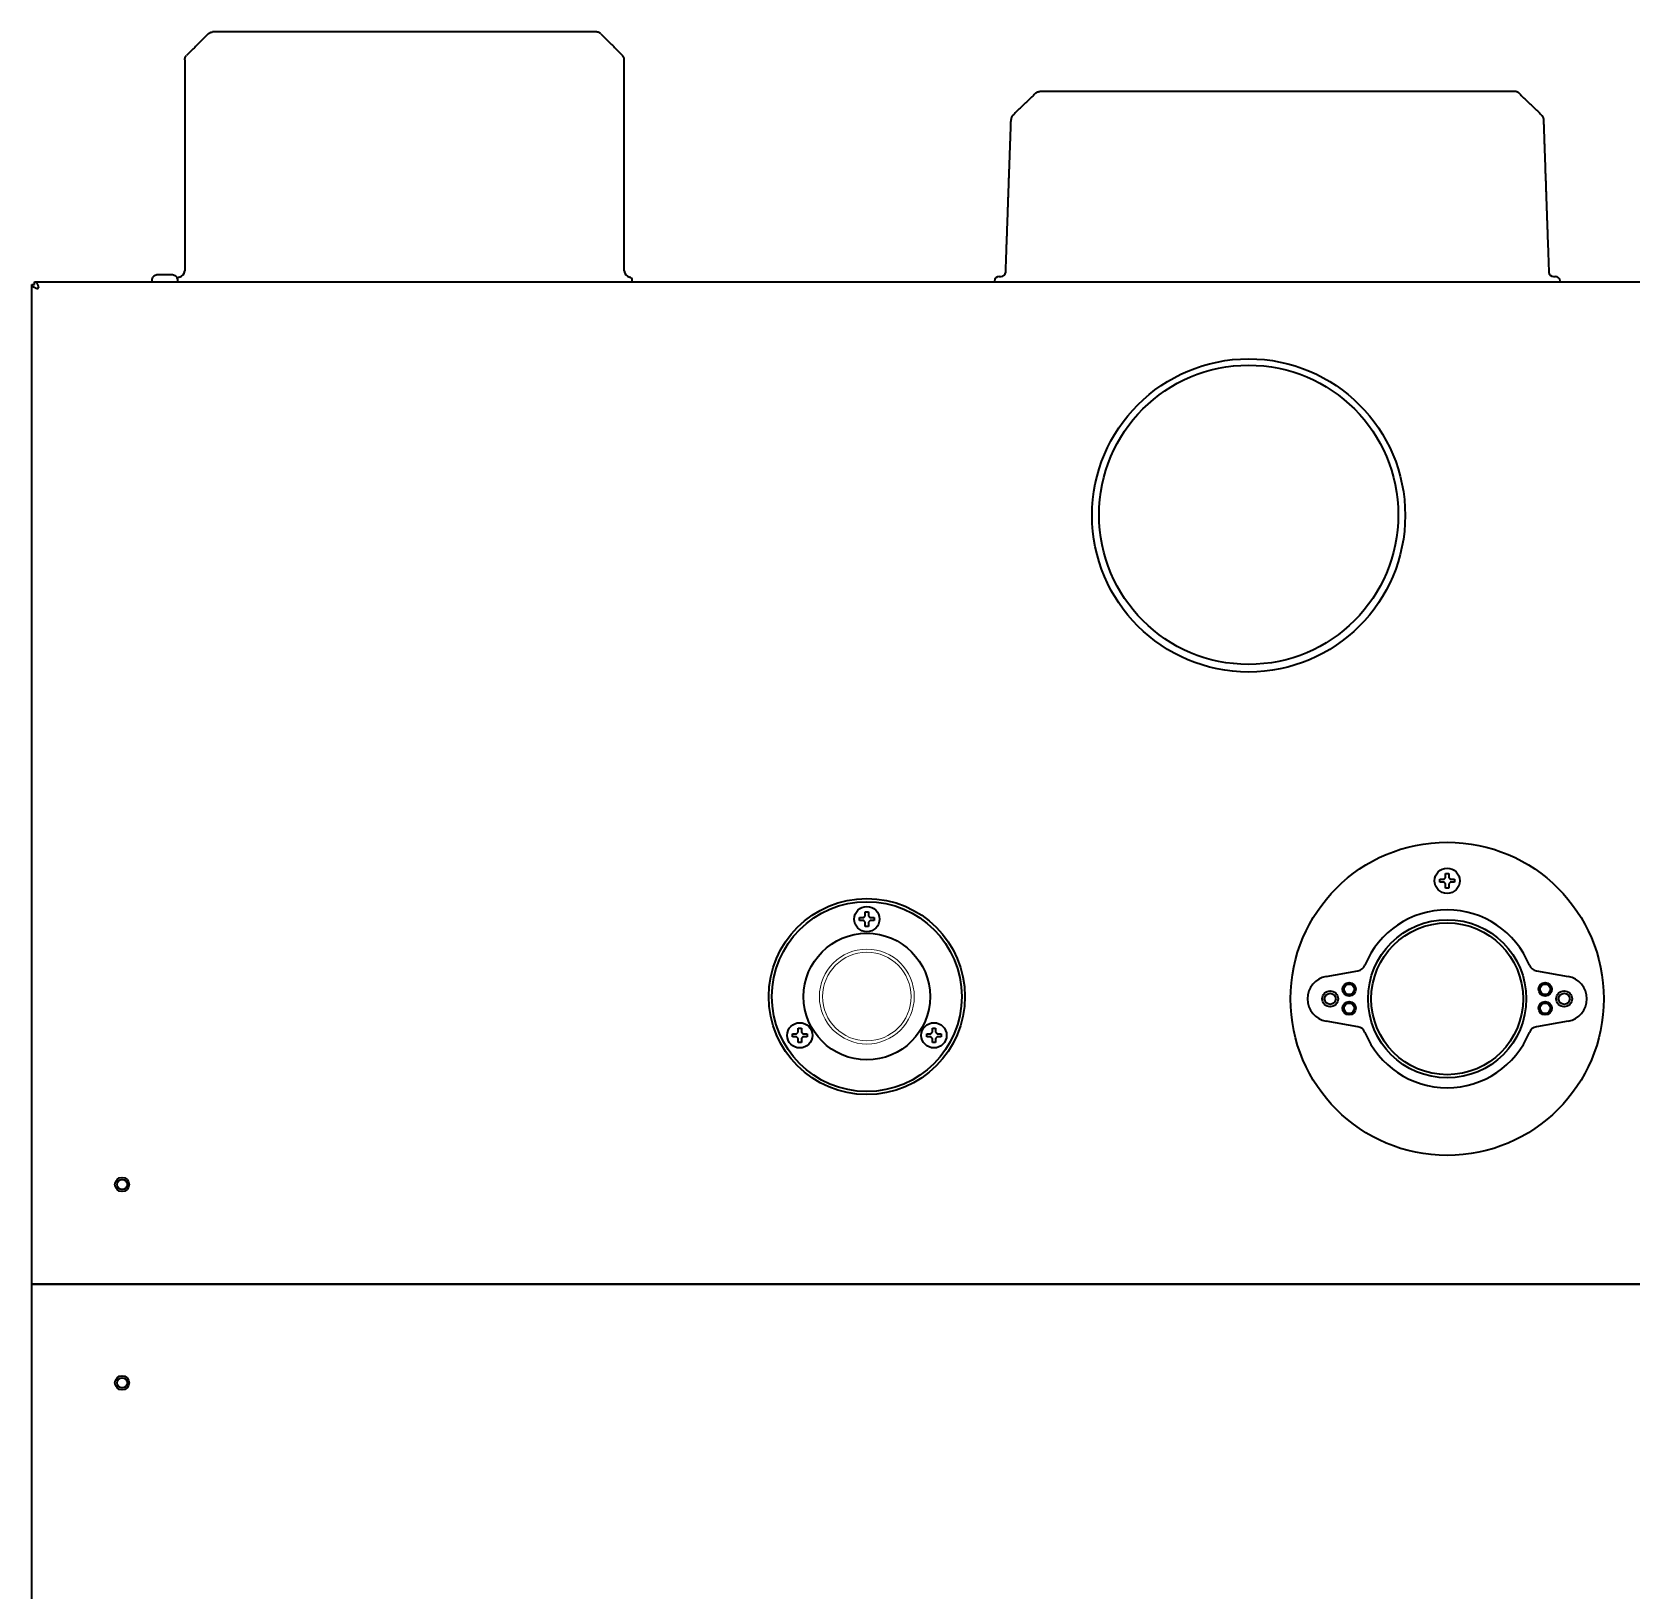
# Model space of a CAD drawing. Extents: x -760 to 4209, y 5795 to 10697.
# Drawn here: x 1849 to 2354, y 7276 to 7768 of the extents above; entities that cross this region are included whole.
import ezdxf

# ---------------------------------------------------------------- set-up
doc = ezdxf.new("R2010")
doc.units = 0
doc.header["$LTSCALE"] = 5
doc.layers.get('0').update_dxf_attribs({"linetype": 'CONTINUOUS', "lineweight": 0})
doc.layers.add('1', color=7, linetype='CONTINUOUS', true_color=0xffffff)

msp = doc.modelspace()

# ---------------------------------------------------------------- linework, layer by layer
for radius in [15, 14]:
    msp.add_circle((2112.55, 7463.3), radius)
at = {"layer": '1', "color": 7, "linetype": 'Continuous', "lineweight": 35}
for p, q in [((2027.03, 7768.22), (1905.68, 7768.22)), ((2317.39, 7749.4), (2167.27, 7749.4)), ((1896.85, 7704.65), (1896.85, 7699.26)), ((2035.85, 7699.26), (2035.85, 7704.65)), ((1896.85, 7699.26), (1896.85, 7692.72)), ((2035.85, 7692.72), (2035.85, 7699.26)), ((1893.04, 7691.5), (1888.06, 7691.5)), ((2154.38, 7690.9), (2154.97, 7690.9)), ((2329.78, 7690.9), (2330.27, 7690.9)), ((1848.55, 7688.21), (1848.55, 7688.4)), ((1848.55, 7688.4), (1849.35, 7688.4)), ((1848.55, 7688.06), (1848.55, 7688.21)), ((1848.55, 6688.2), (1848.55, 7688.06)), ((1849.36, 7689.2), (1849.54, 7689.2)), ((1849.36, 7688.4), (1849.36, 7689.2)), ((1849.54, 7689.2), (1849.7, 7689.2)), ((1849.7, 7689.2), (2710.41, 7689.2)), ((1886.55, 7689.2), (1886.55, 7690.16)), ((1894.55, 7690.16), (1894.55, 7689.2)), ((2038.35, 7689.73), (2038.35, 7689.76)), ((2038.35, 7689.2), (2038.35, 7689.73)), ((2152.87, 7689.2), (2152.88, 7689.48)), ((2331.77, 7689.48), (2331.79, 7689.2)), ((2295.55, 7502.22), (2296.05, 7502.22)), ((2296.05, 7502.22), (2296.55, 7502.22)), ((2296.05, 7497.62), (2295.55, 7497.62)), ((2296.55, 7497.62), (2296.05, 7497.62)), ((2112.05, 7490.1), (2112.55, 7490.1)), ((2112.55, 7490.1), (2113.05, 7490.1)), ((2112.55, 7485.5), (2112.05, 7485.5)), ((2113.05, 7485.5), (2112.55, 7485.5)), ((2257.81, 7469.66), (2267.79, 7471.42)), ((2257.81, 7469.66), (2267.79, 7471.42)), ((2272.24, 7470.2), (2272.13, 7470.2)), ((2324.32, 7471.42), (2334.3, 7469.66)), ((2324.32, 7471.42), (2334.3, 7469.66)), ((2090.84, 7453.35), (2091.34, 7453.35)), ((2091.34, 7453.35), (2091.84, 7453.35)), ((2133.27, 7453.35), (2133.77, 7453.35)), ((2133.77, 7453.35), (2134.27, 7453.35)), ((2267.79, 7453.78), (2257.81, 7455.54)), ((2267.79, 7453.78), (2257.81, 7455.54)), ((2334.3, 7455.54), (2324.32, 7453.78)), ((2334.3, 7455.54), (2324.32, 7453.78)), ((2091.34, 7448.75), (2090.84, 7448.75)), ((2091.84, 7448.75), (2091.34, 7448.75)), ((2133.77, 7448.75), (2133.27, 7448.75)), ((2134.27, 7448.75), (2133.77, 7448.75)), ((1848.55, 7372.4), (2711.55, 7372.4)), ((2711.55, 7372.4), (1848.55, 7372.4)), ((1851.05, 7372.4), (1910.85, 7372.4)), ((1910.85, 7372.4), (1851.05, 7372.4))]:
    msp.add_line(p, q, dxfattribs=at)
for centre, radius in [((2233.27, 7615.4), 49.5), ((2233.27, 7615.4), 49.5), ((2233.27, 7615.6), 47.3), ((2296.05, 7462.6), 49.5), ((2296.05, 7462.6), 49.5), ((2296.05, 7499.92), 4), ((2112.55, 7463.3), 31), ((2112.55, 7463.3), 30), ((2112.55, 7487.8), 4), ((2296.05, 7462.6), 25), ((2296.05, 7462.6), 24), ((2112.55, 7463.3), 20), ((2259.05, 7462.6), 2.5), ((2259.05, 7462.6), 2.5), ((2259.05, 7462.6), 1.75), ((2259.05, 7462.6), 1.75), ((2265.05, 7465.6), 2.12), ((2265.05, 7465.6), 2.12), ((2265.05, 7465.6), 1.62), ((2265.05, 7465.6), 1.62), ((2327.05, 7465.6), 2.12), ((2327.05, 7465.6), 2.12), ((2327.05, 7465.6), 1.62), ((2327.05, 7465.6), 1.62), ((2333.05, 7462.6), 2.5), ((2333.05, 7462.6), 2.5), ((2333.05, 7462.6), 1.75), ((2333.05, 7462.6), 1.75), ((2265.05, 7459.6), 2.12), ((2265.05, 7459.6), 2.12), ((2265.05, 7459.6), 1.62), ((2265.05, 7459.6), 1.62), ((2327.05, 7459.6), 2.12), ((2327.05, 7459.6), 2.12), ((2327.05, 7459.6), 1.62), ((2327.05, 7459.6), 1.62), ((2091.34, 7451.05), 4), ((2133.77, 7451.05), 4), ((1877.05, 7403.9), 2.25), ((1877.05, 7403.9), 1.6), ((1877.05, 7341.2), 2.25), ((1877.05, 7341.2), 1.6)]:
    msp.add_circle(centre, radius, dxfattribs=at)
for centre, radius, start, end in [((1887.55, 7690.16), 1, 120, 180), ((1890.55, 7684.96), 7, 110.8372, 120), ((1890.55, 7684.96), 7, 60, 69.1628), ((1893.55, 7690.16), 1, 0, 60), ((1895.35, 7689.76), 1, 99.5941, 144.7973), ((1894.85, 7692.72), 2, 279.5941, 0), ((2037.85, 7692.72), 2, 180, 260.4059), ((2037.35, 7689.76), 1, 0, 80.4059), ((2154.38, 7689.4), 1.5, 90, 177), ((2154.97, 7692.4), 1.5, 270, 358), ((2329.69, 7692.4), 1.5, 182, 270), ((2330.27, 7689.4), 1.5, 3, 90), ((1850.35, 7687.4), 0.25, 270, 0), ((2296.05, 7462.6), 28.1, 22.2467, 157.7533), ((2296.05, 7462.6), 28.1, 22.2467, 157.7533), ((2267.27, 7474.38), 3, 280, 337.7533), ((2267.27, 7474.38), 3, 280, 337.7533), ((2324.84, 7474.38), 3, 202.2467, 260), ((2324.84, 7474.38), 3, 202.2467, 260), ((2259.05, 7462.6), 7.17, 100, 260), ((2259.05, 7462.6), 7.17, 100, 260), ((2333.05, 7462.6), 7.17, 280, 80), ((2333.05, 7462.6), 7.17, 280, 80), ((2267.27, 7450.83), 3, 22.2467, 80), ((2267.27, 7450.83), 3, 22.2467, 80), ((2324.84, 7450.83), 3, 100, 157.7533), ((2324.84, 7450.83), 3, 100, 157.7533), ((2296.05, 7462.6), 28.1, 202.2467, 337.7533), ((2296.05, 7462.6), 28.1, 202.2467, 337.7533)]:
    msp.add_arc(centre, radius, start, end, dxfattribs=at)
for points, degree in [([(1904.27, 7767.64), (1897.44, 7760.81)], 1), ([(2028.44, 7767.64), (2035.27, 7760.81)], 1), ([(2165.88, 7748.84), (2158.76, 7741.97)], 1), ([(2318.78, 7748.84), (2325.9, 7741.97)], 1), ([(1850.27, 7687.18), (1850.21, 7687.18)], 1), ([(1850.21, 7687.18), (1850.25, 7687.16), (1850.3, 7687.15), (1850.35, 7687.15)], 3), ([(1850.58, 7687.48), (1850.58, 7687.55)], 1), ([(2293.75, 7499.42), (2293.75, 7499.59), (2293.75, 7499.92), (2293.75, 7500.26), (2293.75, 7500.42)], 3), ([(2295.05, 7499.42), (2295, 7499.42), (2294.89, 7499.42), (2294.73, 7499.42), (2294.57, 7499.42), (2294.42, 7499.42), (2294.26, 7499.42), (2294.11, 7499.42), (2293.94, 7499.42), (2293.82, 7499.42), (2293.75, 7499.42)], 3), ([(2295.05, 7500.42), (2295.08, 7500.45), (2295.13, 7500.5), (2295.21, 7500.58), (2295.28, 7500.65), (2295.35, 7500.72), (2295.42, 7500.79), (2295.49, 7500.86), (2295.53, 7500.9), (2295.55, 7500.92)], 3), ([(2295.55, 7498.92), (2295.53, 7498.95), (2295.48, 7499), (2295.41, 7499.07), (2295.34, 7499.14), (2295.27, 7499.21), (2295.2, 7499.28), (2295.13, 7499.35), (2295.08, 7499.4), (2295.05, 7499.42)], 3), ([(2295.55, 7500.92), (2295.55, 7500.98), (2295.55, 7501.09), (2295.55, 7501.25), (2295.55, 7501.41), (2295.55, 7501.56), (2295.55, 7501.71), (2295.55, 7501.87), (2295.55, 7502.04), (2295.55, 7502.16), (2295.55, 7502.22)], 3), ([(2296.55, 7500.92), (2296.58, 7500.9), (2296.63, 7500.85), (2296.7, 7500.78), (2296.77, 7500.71), (2296.84, 7500.64), (2296.91, 7500.57), (2296.98, 7500.5), (2297.03, 7500.45), (2297.05, 7500.42)], 3), ([(2297.05, 7499.42), (2297.03, 7499.4), (2296.98, 7499.35), (2296.9, 7499.27), (2296.83, 7499.2), (2296.76, 7499.13), (2296.69, 7499.06), (2296.62, 7498.99), (2296.58, 7498.95), (2296.55, 7498.92)], 3), ([(2296.55, 7498.92), (2296.55, 7498.87), (2296.55, 7498.76), (2296.55, 7498.6), (2296.55, 7498.44), (2296.55, 7498.29), (2296.55, 7498.13), (2296.55, 7497.98), (2296.55, 7497.81), (2296.55, 7497.69), (2296.55, 7497.62)], 3), ([(2297.05, 7500.42), (2297.11, 7500.42), (2297.22, 7500.42), (2297.38, 7500.42), (2297.54, 7500.42), (2297.69, 7500.42), (2297.85, 7500.42), (2298, 7500.42), (2298.17, 7500.42), (2298.29, 7500.42), (2298.35, 7500.42)], 3), ([(2298.35, 7500.42), (2298.35, 7500.26), (2298.35, 7499.92), (2298.35, 7499.59), (2298.35, 7499.42)], 3), ([(2111.55, 7488.3), (2111.58, 7488.33), (2111.63, 7488.38), (2111.71, 7488.45), (2111.78, 7488.52), (2111.85, 7488.59), (2111.92, 7488.66), (2111.99, 7488.73), (2112.03, 7488.78), (2112.05, 7488.8)], 3), ([(2112.05, 7488.8), (2112.05, 7488.86), (2112.05, 7488.96), (2112.05, 7489.13), (2112.05, 7489.28), (2112.05, 7489.44), (2112.05, 7489.59), (2112.05, 7489.75), (2112.05, 7489.91), (2112.05, 7490.04), (2112.05, 7490.1)], 3), ([(2113.05, 7488.8), (2113.08, 7488.78), (2113.13, 7488.73), (2113.2, 7488.66), (2113.27, 7488.59), (2113.34, 7488.52), (2113.41, 7488.45), (2113.48, 7488.37), (2113.53, 7488.33), (2113.55, 7488.3)], 3), ([(2110.25, 7487.3), (2110.25, 7487.47), (2110.25, 7487.8), (2110.25, 7488.14), (2110.25, 7488.3)], 3), ([(2111.55, 7487.3), (2111.5, 7487.3), (2111.39, 7487.3), (2111.23, 7487.3), (2111.07, 7487.3), (2110.92, 7487.3), (2110.76, 7487.3), (2110.61, 7487.3), (2110.44, 7487.3), (2110.32, 7487.3), (2110.25, 7487.3)], 3), ([(2112.05, 7486.8), (2112.03, 7486.83), (2111.98, 7486.87), (2111.91, 7486.94), (2111.84, 7487.02), (2111.77, 7487.09), (2111.7, 7487.16), (2111.63, 7487.23), (2111.58, 7487.28), (2111.55, 7487.3)], 3), ([(2113.55, 7487.3), (2113.53, 7487.28), (2113.48, 7487.22), (2113.4, 7487.15), (2113.33, 7487.08), (2113.26, 7487.01), (2113.19, 7486.94), (2113.12, 7486.87), (2113.08, 7486.83), (2113.05, 7486.8)], 3), ([(2113.05, 7486.8), (2113.05, 7486.75), (2113.05, 7486.64), (2113.05, 7486.48), (2113.05, 7486.32), (2113.05, 7486.16), (2113.05, 7486.01), (2113.05, 7485.86), (2113.05, 7485.69), (2113.05, 7485.57), (2113.05, 7485.5)], 3), ([(2113.55, 7488.3), (2113.61, 7488.3), (2113.72, 7488.3), (2113.88, 7488.3), (2114.04, 7488.3), (2114.19, 7488.3), (2114.35, 7488.3), (2114.5, 7488.3), (2114.67, 7488.3), (2114.79, 7488.3), (2114.85, 7488.3)], 3), ([(2114.85, 7488.3), (2114.85, 7488.14), (2114.85, 7487.8), (2114.85, 7487.47), (2114.85, 7487.3)], 3), ([(2090.84, 7452.05), (2090.84, 7452.11), (2090.84, 7452.21), (2090.84, 7452.38), (2090.84, 7452.53), (2090.84, 7452.69), (2090.84, 7452.84), (2090.84, 7453), (2090.84, 7453.16), (2090.84, 7453.29), (2090.84, 7453.35)], 3), ([(2133.27, 7452.05), (2133.27, 7452.11), (2133.27, 7452.21), (2133.27, 7452.38), (2133.27, 7452.53), (2133.27, 7452.69), (2133.27, 7452.84), (2133.27, 7453), (2133.27, 7453.16), (2133.27, 7453.29), (2133.27, 7453.35)], 3), ([(2089.04, 7450.55), (2089.04, 7450.72), (2089.04, 7451.05), (2089.04, 7451.39), (2089.04, 7451.55)], 3), ([(2090.34, 7450.55), (2090.28, 7450.55), (2090.17, 7450.55), (2090.01, 7450.55), (2089.85, 7450.55), (2089.7, 7450.55), (2089.55, 7450.55), (2089.39, 7450.55), (2089.22, 7450.55), (2089.1, 7450.55), (2089.04, 7450.55)], 3), ([(2090.34, 7451.55), (2090.36, 7451.58), (2090.41, 7451.63), (2090.49, 7451.7), (2090.56, 7451.77), (2090.63, 7451.84), (2090.7, 7451.91), (2090.77, 7451.98), (2090.81, 7452.03), (2090.84, 7452.05)], 3), ([(2090.84, 7450.05), (2090.81, 7450.08), (2090.77, 7450.12), (2090.69, 7450.19), (2090.62, 7450.27), (2090.55, 7450.34), (2090.48, 7450.41), (2090.41, 7450.48), (2090.36, 7450.53), (2090.34, 7450.55)], 3), ([(2091.84, 7452.05), (2091.86, 7452.03), (2091.91, 7451.98), (2091.98, 7451.91), (2092.05, 7451.84), (2092.12, 7451.77), (2092.19, 7451.7), (2092.27, 7451.62), (2092.31, 7451.58), (2092.34, 7451.55)], 3), ([(2092.34, 7450.55), (2092.31, 7450.53), (2092.26, 7450.47), (2092.19, 7450.4), (2092.11, 7450.33), (2092.04, 7450.26), (2091.98, 7450.19), (2091.91, 7450.12), (2091.86, 7450.08), (2091.84, 7450.05)], 3), ([(2091.84, 7450.05), (2091.84, 7450), (2091.84, 7449.89), (2091.84, 7449.73), (2091.84, 7449.57), (2091.84, 7449.41), (2091.84, 7449.26), (2091.84, 7449.11), (2091.84, 7448.94), (2091.84, 7448.82), (2091.84, 7448.75)], 3), ([(2092.34, 7451.55), (2092.39, 7451.55), (2092.5, 7451.55), (2092.66, 7451.55), (2092.82, 7451.55), (2092.98, 7451.55), (2093.13, 7451.55), (2093.28, 7451.55), (2093.45, 7451.55), (2093.57, 7451.55), (2093.64, 7451.55)], 3), ([(2093.64, 7451.55), (2093.64, 7451.39), (2093.64, 7451.05), (2093.64, 7450.72), (2093.64, 7450.55)], 3), ([(2131.47, 7450.55), (2131.47, 7450.72), (2131.47, 7451.05), (2131.47, 7451.39), (2131.47, 7451.55)], 3), ([(2132.77, 7450.55), (2132.72, 7450.55), (2132.61, 7450.55), (2132.45, 7450.55), (2132.29, 7450.55), (2132.13, 7450.55), (2131.98, 7450.55), (2131.83, 7450.55), (2131.66, 7450.55), (2131.54, 7450.55), (2131.47, 7450.55)], 3), ([(2132.77, 7451.55), (2132.8, 7451.58), (2132.85, 7451.63), (2132.92, 7451.7), (2133, 7451.77), (2133.07, 7451.84), (2133.13, 7451.91), (2133.2, 7451.98), (2133.25, 7452.03), (2133.27, 7452.05)], 3), ([(2133.27, 7450.05), (2133.25, 7450.08), (2133.2, 7450.12), (2133.13, 7450.19), (2133.06, 7450.27), (2132.99, 7450.34), (2132.92, 7450.41), (2132.84, 7450.48), (2132.8, 7450.53), (2132.77, 7450.55)], 3), ([(2134.27, 7452.05), (2134.3, 7452.03), (2134.34, 7451.98), (2134.42, 7451.91), (2134.49, 7451.84), (2134.56, 7451.77), (2134.63, 7451.7), (2134.7, 7451.62), (2134.75, 7451.58), (2134.77, 7451.55)], 3), ([(2134.77, 7450.55), (2134.75, 7450.53), (2134.7, 7450.47), (2134.62, 7450.4), (2134.55, 7450.33), (2134.48, 7450.26), (2134.41, 7450.19), (2134.34, 7450.12), (2134.3, 7450.08), (2134.27, 7450.05)], 3), ([(2134.27, 7450.05), (2134.27, 7450), (2134.27, 7449.89), (2134.27, 7449.73), (2134.27, 7449.57), (2134.27, 7449.41), (2134.27, 7449.26), (2134.27, 7449.11), (2134.27, 7448.94), (2134.27, 7448.82), (2134.27, 7448.75)], 3), ([(2134.77, 7451.55), (2134.83, 7451.55), (2134.93, 7451.55), (2135.1, 7451.55), (2135.26, 7451.55), (2135.41, 7451.55), (2135.56, 7451.55), (2135.72, 7451.55), (2135.89, 7451.55), (2136.01, 7451.55), (2136.07, 7451.55)], 3), ([(2136.07, 7451.55), (2136.07, 7451.39), (2136.07, 7451.05), (2136.07, 7450.72), (2136.07, 7450.55)], 3)]:
    msp.add_open_spline(points, degree=degree, dxfattribs=at)
for points, knots in [([(1904.27, 7767.64), (1904.36, 7767.73), (1904.46, 7767.81), (1904.68, 7767.96), (1904.8, 7768.02), (1905.04, 7768.12), (1905.16, 7768.16), (1905.42, 7768.21), (1905.55, 7768.22), (1905.68, 7768.22)], [0, 0, 0, 0, 0.25, 0.25, 0.5, 0.5, 0.75, 0.75, 1, 1, 1, 1]), ([(2028.44, 7767.64), (2028.35, 7767.73), (2028.25, 7767.81), (2028.03, 7767.96), (2027.91, 7768.02), (2027.67, 7768.12), (2027.55, 7768.16), (2027.29, 7768.21), (2027.16, 7768.22), (2027.03, 7768.22)], [0, 0, 0, 0, 0.25, 0.25, 0.5, 0.5, 0.75, 0.75, 1, 1, 1, 1]), ([(1896.85, 7759.39), (1896.85, 7759.52), (1896.87, 7759.66), (1896.92, 7759.91), (1896.96, 7760.04), (1897.06, 7760.28), (1897.12, 7760.4), (1897.26, 7760.61), (1897.35, 7760.72), (1897.44, 7760.81)], [0, 0, 0, 0, 0.25, 0.25, 0.5, 0.5, 0.75, 0.75, 1, 1, 1, 1]), ([(1896.85, 7759.39), (1896.85, 7759.39), (1896.85, 7759.38), (1896.85, 7759.33), (1896.85, 7759.29), (1896.85, 7759.19), (1896.85, 7759.13), (1896.85, 7758.97), (1896.85, 7758.89), (1896.85, 7758.58), (1896.85, 7758.33), (1896.85, 7757.71), (1896.85, 7757.35), (1896.85, 7756.72), (1896.85, 7756.5), (1896.85, 7756.02), (1896.85, 7755.77), (1896.85, 7754.97), (1896.85, 7754.37), (1896.85, 7753.36), (1896.85, 7753.01), (1896.85, 7752.45), (1896.85, 7752.17), (1896.85, 7751.82), (1896.85, 7751.67), (1896.85, 7751.57), (1896.85, 7751.52), (1896.85, 7750.65), (1896.85, 7749.75), (1896.85, 7748.29), (1896.85, 7747.78), (1896.85, 7746.72), (1896.85, 7746.17), (1896.85, 7745.02), (1896.85, 7744.42), (1896.85, 7743.17), (1896.85, 7742.53), (1896.85, 7741.17), (1896.85, 7740.47), (1896.85, 7739.01), (1896.85, 7738.24), (1896.85, 7737.25), (1896.85, 7737.05), (1896.85, 7736.74), (1896.85, 7736.64), (1896.85, 7736.44), (1896.85, 7735.92), (1896.85, 7735.4), (1896.85, 7734.12), (1896.85, 7733.24), (1896.85, 7731.87), (1896.85, 7731.41), (1896.85, 7730.46), (1896.85, 7729.98), (1896.85, 7728.52), (1896.85, 7727.52), (1896.85, 7725.44), (1896.85, 7724.36), (1896.85, 7723.11), (1896.85, 7722.97), (1896.85, 7722.69), (1896.85, 7722.55), (1896.85, 7722.13), (1896.85, 7721.28), (1896.85, 7720.42), (1896.85, 7718.67), (1896.85, 7717.48), (1896.85, 7715.05), (1896.85, 7713.81), (1896.85, 7711.92), (1896.85, 7711.28), (1896.85, 7709.99), (1896.85, 7709.33), (1896.85, 7708.51), (1896.85, 7708.35), (1896.85, 7708.02), (1896.85, 7707.85), (1896.85, 7707.35), (1896.85, 7707.02), (1896.85, 7706.35), (1896.85, 7706.01), (1896.85, 7705.33), (1896.85, 7704.99), (1896.85, 7704.65)], [0, 0, 0, 0, 0.030062, 0.030062, 0.06135, 0.06135, 0.092639, 0.092639, 0.123927, 0.123927, 0.186504, 0.186504, 0.24908, 0.24908, 0.280369, 0.280369, 0.311657, 0.311657, 0.374234, 0.374234, 0.405522, 0.405522, 0.421166, 0.428988, 0.432899, 0.432899, 0.43681, 0.43681, 0.499387, 0.499387, 0.530675, 0.530675, 0.561964, 0.561964, 0.593252, 0.593252, 0.62454, 0.62454, 0.655828, 0.655828, 0.687117, 0.687117, 0.694939, 0.694939, 0.69885, 0.69885, 0.702761, 0.718405, 0.718405, 0.749693, 0.749693, 0.765338, 0.765338, 0.780982, 0.780982, 0.81227, 0.81227, 0.843558, 0.843558, 0.847469, 0.847469, 0.85138, 0.85138, 0.859203, 0.874847, 0.874847, 0.906135, 0.906135, 0.937423, 0.937423, 0.953068, 0.953068, 0.968712, 0.968712, 0.972623, 0.972623, 0.976534, 0.976534, 0.984356, 0.984356, 0.992178, 0.992178, 1, 1, 1, 1]), ([(2035.85, 7759.39), (2035.85, 7759.52), (2035.84, 7759.66), (2035.79, 7759.91), (2035.75, 7760.04), (2035.65, 7760.28), (2035.59, 7760.4), (2035.45, 7760.61), (2035.36, 7760.72), (2035.27, 7760.81)], [0, 0, 0, 0, 0.25, 0.25, 0.5, 0.5, 0.75, 0.75, 1, 1, 1, 1]), ([(2035.85, 7704.65), (2035.85, 7704.99), (2035.85, 7705.33), (2035.85, 7706.02), (2035.85, 7706.36), (2035.85, 7707.03), (2035.85, 7707.37), (2035.85, 7707.88), (2035.85, 7708.04), (2035.85, 7708.38), (2035.85, 7708.54), (2035.85, 7709.38), (2035.85, 7710.03), (2035.85, 7711.34), (2035.85, 7711.98), (2035.85, 7713.88), (2035.85, 7715.13), (2035.85, 7717.55), (2035.85, 7718.73), (2035.85, 7721.04), (2035.85, 7722.17), (2035.85, 7724.37), (2035.85, 7725.44), (2035.85, 7727), (2035.85, 7727.52), (2035.85, 7728.16), (2035.85, 7728.28), (2035.85, 7728.54), (2035.85, 7728.91), (2035.85, 7729.78), (2035.85, 7730.5), (2035.85, 7731.45), (2035.85, 7732.85), (2035.85, 7734.17), (2035.85, 7735.87), (2035.85, 7736.69), (2035.85, 7739.06), (2035.85, 7740.53), (2035.85, 7742.06), (2035.85, 7742.23), (2035.85, 7742.57), (2035.85, 7742.73), (2035.85, 7743.23), (2035.85, 7743.55), (2035.85, 7744.49), (2035.85, 7745.09), (2035.85, 7746.24), (2035.85, 7746.79), (2035.85, 7747.85), (2035.85, 7748.35), (2035.85, 7749.31), (2035.85, 7749.78), (2035.85, 7750.66), (2035.85, 7751.08), (2035.85, 7751.88), (2035.85, 7752.27), (2035.85, 7753), (2035.85, 7753.35), (2035.85, 7754.35), (2035.85, 7754.94), (2035.85, 7756.02), (2035.85, 7756.49), (2035.85, 7757.33), (2035.85, 7757.7), (2035.85, 7758.09), (2035.85, 7758.16), (2035.85, 7758.27), (2035.85, 7758.3), (2035.85, 7758.37), (2035.85, 7758.4), (2035.85, 7758.56), (2035.85, 7758.68), (2035.85, 7758.88), (2035.85, 7758.97), (2035.85, 7759.13), (2035.85, 7759.19), (2035.85, 7759.29), (2035.85, 7759.33), (2035.85, 7759.38), (2035.85, 7759.39), (2035.85, 7759.39)], [0, 0, 0, 0, 0.007815, 0.007815, 0.015629, 0.015629, 0.023444, 0.023444, 0.027351, 0.027351, 0.031259, 0.031259, 0.046888, 0.046888, 0.062518, 0.062518, 0.093777, 0.093777, 0.125035, 0.125035, 0.156294, 0.156294, 0.187553, 0.187553, 0.203182, 0.203182, 0.20709, 0.20709, 0.210997, 0.218812, 0.234441, 0.234441, 0.250071, 0.28133, 0.28133, 0.312588, 0.312588, 0.375106, 0.375106, 0.382921, 0.382921, 0.390735, 0.390735, 0.406365, 0.406365, 0.437624, 0.437624, 0.468883, 0.468883, 0.500141, 0.500141, 0.5314, 0.5314, 0.562659, 0.562659, 0.593918, 0.593918, 0.625177, 0.625177, 0.687694, 0.687694, 0.750212, 0.750212, 0.81273, 0.81273, 0.828359, 0.828359, 0.836174, 0.836174, 0.843989, 0.843989, 0.875247, 0.875247, 0.906506, 0.906506, 0.937765, 0.937765, 0.969024, 0.969024, 1, 1, 1, 1]), ([(2165.88, 7748.84), (2165.97, 7748.93), (2166.07, 7749.01), (2166.28, 7749.15), (2166.4, 7749.21), (2166.63, 7749.3), (2166.76, 7749.34), (2167.01, 7749.39), (2167.14, 7749.4), (2167.27, 7749.4)], [0, 0, 0, 0, 0.25, 0.25, 0.5, 0.5, 0.75, 0.75, 1, 1, 1, 1]), ([(2318.78, 7748.84), (2318.69, 7748.93), (2318.59, 7749.01), (2318.37, 7749.15), (2318.26, 7749.21), (2318.02, 7749.3), (2317.9, 7749.34), (2317.65, 7749.39), (2317.52, 7749.4), (2317.39, 7749.4)], [0, 0, 0, 0, 0.25, 0.25, 0.5, 0.5, 0.75, 0.75, 1, 1, 1, 1]), ([(2158.76, 7741.97), (2158.67, 7741.88), (2158.58, 7741.78), (2158.44, 7741.57), (2158.37, 7741.46), (2158.27, 7741.23), (2158.23, 7741.1), (2158.17, 7740.85), (2158.15, 7740.73), (2158.15, 7740.6)], [0, 0, 0, 0, 0.25, 0.25, 0.5, 0.5, 0.75, 0.75, 1, 1, 1, 1]), ([(2325.9, 7741.97), (2325.99, 7741.88), (2326.07, 7741.78), (2326.22, 7741.57), (2326.28, 7741.46), (2326.38, 7741.23), (2326.43, 7741.1), (2326.48, 7740.85), (2326.5, 7740.73), (2326.5, 7740.6)], [0, 0, 0, 0, 0.25, 0.25, 0.5, 0.5, 0.75, 0.75, 1, 1, 1, 1]), ([(2156.47, 7692.35), (2156.56, 7695.02), (2156.66, 7698.02), (2156.77, 7701.19), (2156.79, 7701.69), (2156.8, 7701.9), (2156.8, 7701.94), (2156.8, 7702.02), (2156.8, 7702.07), (2156.81, 7702.15), (2156.81, 7702.19), (2156.81, 7702.27), (2156.82, 7702.48), (2156.83, 7702.69), (2156.84, 7703.02), (2156.85, 7703.35), (2156.86, 7703.67), (2156.87, 7704), (2156.88, 7704.16), (2156.91, 7704.97), (2156.93, 7705.61), (2156.97, 7706.86), (2156.99, 7707.48), (2157.04, 7708.71), (2157.06, 7709.31), (2157.1, 7710.5), (2157.12, 7711.09), (2157.15, 7711.95), (2157.16, 7712.24), (2157.17, 7712.66), (2157.18, 7712.8), (2157.19, 7713.02), (2157.19, 7713.09), (2157.19, 7713.23), (2157.22, 7713.86), (2157.24, 7714.46), (2157.26, 7715.25), (2157.27, 7715.51), (2157.29, 7716.02), (2157.3, 7716.28), (2157.33, 7717.02), (2157.34, 7717.51), (2157.38, 7718.45), (2157.39, 7718.91), (2157.42, 7719.8), (2157.44, 7720.24), (2157.47, 7721.08), (2157.48, 7721.49), (2157.5, 7722.1), (2157.51, 7722.3), (2157.52, 7722.69), (2157.53, 7722.88), (2157.55, 7723.44), (2157.56, 7723.81), (2157.59, 7724.52), (2157.6, 7724.87), (2157.62, 7725.54), (2157.64, 7725.86), (2157.66, 7726.5), (2157.67, 7726.81), (2157.7, 7727.7), (2157.72, 7728.27), (2157.76, 7729.34), (2157.77, 7729.85), (2157.8, 7730.57), (2157.81, 7730.8), (2157.82, 7731.09), (2157.82, 7731.14), (2157.82, 7731.25), (2157.83, 7731.42), (2157.84, 7731.58), (2157.85, 7732.12), (2157.87, 7732.53), (2157.89, 7733.29), (2157.91, 7733.65), (2157.93, 7734.33), (2157.94, 7734.66), (2157.96, 7735.26), (2157.97, 7735.55), (2157.99, 7736.09), (2158, 7736.35), (2158.02, 7736.83), (2158.03, 7737.05), (2158.05, 7737.69), (2158.06, 7738.06), (2158.08, 7738.56), (2158.08, 7738.71), (2158.09, 7738.99), (2158.1, 7739.13), (2158.11, 7739.37), (2158.11, 7739.54), (2158.12, 7739.69), (2158.12, 7739.78), (2158.12, 7739.83), (2158.13, 7739.96), (2158.13, 7740.04), (2158.14, 7740.17), (2158.14, 7740.24), (2158.14, 7740.4), (2158.15, 7740.47), (2158.15, 7740.55), (2158.15, 7740.57), (2158.15, 7740.59), (2158.15, 7740.6), (2158.15, 7740.6)], [0, 0, 0, 0, 0.062525, 0.07034, 0.074248, 0.074248, 0.075225, 0.075225, 0.076202, 0.076202, 0.077179, 0.077179, 0.078156, 0.082064, 0.082064, 0.085972, 0.089879, 0.089879, 0.093787, 0.093787, 0.109418, 0.109418, 0.12505, 0.12505, 0.140681, 0.140681, 0.156312, 0.156312, 0.164128, 0.164128, 0.168035, 0.168035, 0.169989, 0.169989, 0.171943, 0.187574, 0.187574, 0.19539, 0.19539, 0.203206, 0.203206, 0.218837, 0.218837, 0.234468, 0.234468, 0.250099, 0.250099, 0.265731, 0.265731, 0.273546, 0.273546, 0.281362, 0.281362, 0.296993, 0.296993, 0.312624, 0.312624, 0.328255, 0.328255, 0.343887, 0.343887, 0.375149, 0.375149, 0.406411, 0.406411, 0.422043, 0.422043, 0.42595, 0.42595, 0.429858, 0.437674, 0.437674, 0.468936, 0.468936, 0.500199, 0.500199, 0.531461, 0.531461, 0.562723, 0.562723, 0.593986, 0.593986, 0.625248, 0.625248, 0.687773, 0.687773, 0.719035, 0.719035, 0.750298, 0.750298, 0.78156, 0.797192, 0.797192, 0.812823, 0.812823, 0.844085, 0.844085, 0.875348, 0.875348, 0.937872, 0.937872, 0.969135, 0.969135, 1, 1, 1, 1]), ([(2326.5, 7740.6), (2326.5, 7740.6), (2326.51, 7740.58), (2326.51, 7740.48), (2326.51, 7740.4), (2326.52, 7740.24), (2326.52, 7740.18), (2326.52, 7740.04), (2326.53, 7739.96), (2326.53, 7739.84), (2326.53, 7739.79), (2326.54, 7739.7), (2326.54, 7739.55), (2326.55, 7739.27), (2326.56, 7739.01), (2326.57, 7738.73), (2326.58, 7738.57), (2326.59, 7738.09), (2326.61, 7737.72), (2326.63, 7737.09), (2326.64, 7736.86), (2326.65, 7736.39), (2326.66, 7736.13), (2326.68, 7735.6), (2326.69, 7735.32), (2326.71, 7734.72), (2326.72, 7734.4), (2326.74, 7733.72), (2326.76, 7733.37), (2326.78, 7732.61), (2326.8, 7732.21), (2326.82, 7731.58), (2326.83, 7731.36), (2326.84, 7731.02), (2326.84, 7730.85), (2326.85, 7730.68), (2326.86, 7730.56), (2326.86, 7730.5), (2326.88, 7729.97), (2326.89, 7729.46), (2326.93, 7728.41), (2326.95, 7727.85), (2326.99, 7726.67), (2327.01, 7726.04), (2327.06, 7724.72), (2327.08, 7724.02), (2327.12, 7722.91), (2327.14, 7722.53), (2327.16, 7721.74), (2327.18, 7721.33), (2327.2, 7720.81), (2327.2, 7720.7), (2327.21, 7720.49), (2327.22, 7720.17), (2327.23, 7719.84), (2327.25, 7719.18), (2327.27, 7718.72), (2327.3, 7717.79), (2327.32, 7717.31), (2327.35, 7716.33), (2327.37, 7715.83), (2327.41, 7714.79), (2327.42, 7714.26), (2327.46, 7713.17), (2327.48, 7712.61), (2327.51, 7711.89), (2327.51, 7711.74), (2327.52, 7711.45), (2327.54, 7711.01), (2327.56, 7710.27), (2327.58, 7709.67), (2327.61, 7709.06), (2327.62, 7708.75), (2327.64, 7708.13), (2327.65, 7707.82), (2327.67, 7707.19), (2327.68, 7706.88), (2327.7, 7706.24), (2327.72, 7705.92), (2327.74, 7705.27), (2327.75, 7704.94), (2327.77, 7704.29), (2327.78, 7703.95), (2327.81, 7703.29), (2327.82, 7702.95), (2327.83, 7702.53), (2327.84, 7702.4), (2327.84, 7702.27), (2327.85, 7702.19), (2327.85, 7702.15), (2327.85, 7702.08), (2327.85, 7702.06), (2327.85, 7702.02), (2327.85, 7702), (2327.85, 7701.93), (2327.86, 7701.8), (2327.88, 7701.33), (2327.99, 7698.17), (2328.09, 7695.09), (2328.19, 7692.35)], [0, 0, 0, 0, 0.0625, 0.0625, 0.125, 0.125, 0.15625, 0.15625, 0.1875, 0.1875, 0.203125, 0.203125, 0.21875, 0.25, 0.28125, 0.28125, 0.3125, 0.3125, 0.375, 0.375, 0.40625, 0.40625, 0.4375, 0.4375, 0.46875, 0.46875, 0.5, 0.5, 0.53125, 0.53125, 0.5625, 0.5625, 0.578125, 0.578125, 0.585937, 0.589844, 0.589844, 0.59375, 0.59375, 0.625, 0.625, 0.65625, 0.65625, 0.6875, 0.6875, 0.71875, 0.71875, 0.734375, 0.734375, 0.75, 0.75, 0.753906, 0.753906, 0.757812, 0.765625, 0.765625, 0.78125, 0.78125, 0.796875, 0.796875, 0.8125, 0.8125, 0.828125, 0.828125, 0.84375, 0.84375, 0.847656, 0.847656, 0.851562, 0.859375, 0.867187, 0.867187, 0.875, 0.875, 0.882812, 0.882812, 0.890625, 0.890625, 0.898437, 0.898437, 0.90625, 0.90625, 0.914062, 0.914062, 0.921875, 0.921875, 0.923828, 0.924805, 0.924805, 0.925781, 0.925781, 0.92627, 0.92627, 0.926758, 0.926758, 0.927734, 0.929687, 0.9375, 1, 1, 1, 1]), ([(1848.55, 7688.06), (1848.55, 7687.99), (1848.6, 7687.91), (1848.76, 7687.77), (1848.88, 7687.69), (1849.18, 7687.54), (1849.36, 7687.47), (1849.76, 7687.32), (1849.98, 7687.25), (1850.21, 7687.18)], [0, 0, 0, 0, 0.25, 0.25, 0.5, 0.5, 0.75, 0.75, 1, 1, 1, 1]), ([(1849.7, 7689.2), (1849.73, 7689.2), (1849.77, 7689.19), (1849.84, 7689.15), (1849.88, 7689.12), (1849.95, 7689.04), (1849.99, 7688.99), (1850.07, 7688.87), (1850.1, 7688.8), (1850.18, 7688.65), (1850.21, 7688.57), (1850.29, 7688.39), (1850.32, 7688.29), (1850.4, 7688.09), (1850.43, 7687.99), (1850.51, 7687.77), (1850.54, 7687.66), (1850.58, 7687.55)], [0, 0, 0, 0, 0.125, 0.125, 0.25, 0.25, 0.375, 0.375, 0.5, 0.5, 0.625, 0.625, 0.75, 0.75, 0.875, 0.875, 1, 1, 1, 1]), ([(1850.58, 7687.55), (1850.58, 7687.55), (1850.58, 7687.54), (1850.59, 7687.53), (1850.59, 7687.52), (1850.59, 7687.51), (1850.6, 7687.5), (1850.6, 7687.49), (1850.6, 7687.48), (1850.6, 7687.47), (1850.6, 7687.46), (1850.6, 7687.45), (1850.6, 7687.44), (1850.6, 7687.42), (1850.6, 7687.41), (1850.6, 7687.41), (1850.6, 7687.4)], [0, 0, 0, 0, 0.070356, 0.140723, 0.211142, 0.28165, 0.352287, 0.42309, 0.494098, 0.565348, 0.636878, 0.708725, 0.780925, 0.853514, 0.926527, 1, 1, 1, 1]), ([(2293.75, 7500.42), (2293.96, 7500.42), (2294.17, 7500.42), (2294.49, 7500.42), (2294.6, 7500.42), (2294.83, 7500.42), (2294.94, 7500.42), (2295.05, 7500.42)], [0, 0, 0, 0, 0.5, 0.5, 0.75, 0.75, 1, 1, 1, 1]), ([(2295.55, 7497.62), (2295.55, 7497.83), (2295.55, 7498.04), (2295.55, 7498.36), (2295.55, 7498.47), (2295.55, 7498.7), (2295.55, 7498.81), (2295.55, 7498.92)], [0, 0, 0, 0, 0.5, 0.5, 0.75, 0.75, 1, 1, 1, 1]), ([(2296.55, 7502.22), (2296.55, 7502.02), (2296.55, 7501.81), (2296.55, 7501.49), (2296.55, 7501.38), (2296.55, 7501.15), (2296.55, 7501.04), (2296.55, 7500.92)], [0, 0, 0, 0, 0.5, 0.5, 0.75, 0.75, 1, 1, 1, 1]), ([(2298.35, 7499.42), (2298.15, 7499.42), (2297.94, 7499.42), (2297.62, 7499.42), (2297.51, 7499.42), (2297.28, 7499.42), (2297.17, 7499.42), (2297.05, 7499.42)], [0, 0, 0, 0, 0.5, 0.5, 0.75, 0.75, 1, 1, 1, 1]), ([(2113.05, 7490.1), (2113.05, 7489.9), (2113.05, 7489.69), (2113.05, 7489.36), (2113.05, 7489.25), (2113.05, 7489.03), (2113.05, 7488.92), (2113.05, 7488.8)], [0, 0, 0, 0, 0.5, 0.5, 0.75, 0.75, 1, 1, 1, 1]), ([(2110.25, 7488.3), (2110.46, 7488.3), (2110.67, 7488.3), (2110.99, 7488.3), (2111.1, 7488.3), (2111.33, 7488.3), (2111.44, 7488.3), (2111.55, 7488.3)], [0, 0, 0, 0, 0.5, 0.5, 0.75, 0.75, 1, 1, 1, 1]), ([(2112.05, 7485.5), (2112.05, 7485.7), (2112.05, 7485.91), (2112.05, 7486.24), (2112.05, 7486.35), (2112.05, 7486.57), (2112.05, 7486.69), (2112.05, 7486.8)], [0, 0, 0, 0, 0.5, 0.5, 0.75, 0.75, 1, 1, 1, 1]), ([(2114.85, 7487.3), (2114.65, 7487.3), (2114.44, 7487.3), (2114.12, 7487.3), (2114.01, 7487.3), (2113.78, 7487.3), (2113.67, 7487.3), (2113.55, 7487.3)], [0, 0, 0, 0, 0.5, 0.5, 0.75, 0.75, 1, 1, 1, 1]), ([(2091.84, 7453.35), (2091.84, 7453.15), (2091.84, 7452.94), (2091.84, 7452.61), (2091.84, 7452.5), (2091.84, 7452.28), (2091.84, 7452.17), (2091.84, 7452.05)], [0, 0, 0, 0, 0.5, 0.5, 0.75, 0.75, 1, 1, 1, 1]), ([(2134.27, 7453.35), (2134.27, 7453.15), (2134.27, 7452.94), (2134.27, 7452.61), (2134.27, 7452.5), (2134.27, 7452.28), (2134.27, 7452.17), (2134.27, 7452.05)], [0, 0, 0, 0, 0.5, 0.5, 0.75, 0.75, 1, 1, 1, 1]), ([(2089.04, 7451.55), (2089.24, 7451.55), (2089.45, 7451.55), (2089.77, 7451.55), (2089.89, 7451.55), (2090.11, 7451.55), (2090.22, 7451.55), (2090.34, 7451.55)], [0, 0, 0, 0, 0.5, 0.5, 0.75, 0.75, 1, 1, 1, 1]), ([(2090.84, 7448.75), (2090.84, 7448.95), (2090.84, 7449.16), (2090.84, 7449.49), (2090.84, 7449.6), (2090.84, 7449.82), (2090.84, 7449.94), (2090.84, 7450.05)], [0, 0, 0, 0, 0.5, 0.5, 0.75, 0.75, 1, 1, 1, 1]), ([(2093.64, 7450.55), (2093.43, 7450.55), (2093.22, 7450.55), (2092.9, 7450.55), (2092.79, 7450.55), (2092.57, 7450.55), (2092.45, 7450.55), (2092.34, 7450.55)], [0, 0, 0, 0, 0.5, 0.5, 0.75, 0.75, 1, 1, 1, 1]), ([(2131.47, 7451.55), (2131.68, 7451.55), (2131.89, 7451.55), (2132.21, 7451.55), (2132.32, 7451.55), (2132.54, 7451.55), (2132.66, 7451.55), (2132.77, 7451.55)], [0, 0, 0, 0, 0.5, 0.5, 0.75, 0.75, 1, 1, 1, 1]), ([(2133.27, 7448.75), (2133.27, 7448.95), (2133.27, 7449.16), (2133.27, 7449.49), (2133.27, 7449.6), (2133.27, 7449.82), (2133.27, 7449.94), (2133.27, 7450.05)], [0, 0, 0, 0, 0.5, 0.5, 0.75, 0.75, 1, 1, 1, 1]), ([(2136.07, 7450.55), (2135.87, 7450.55), (2135.66, 7450.55), (2135.33, 7450.55), (2135.22, 7450.55), (2135, 7450.55), (2134.89, 7450.55), (2134.77, 7450.55)], [0, 0, 0, 0, 0.5, 0.5, 0.75, 0.75, 1, 1, 1, 1])]:
    msp.add_open_spline(points, degree=3, knots=knots, dxfattribs=at)

doc.saveas('drawing.dxf')
